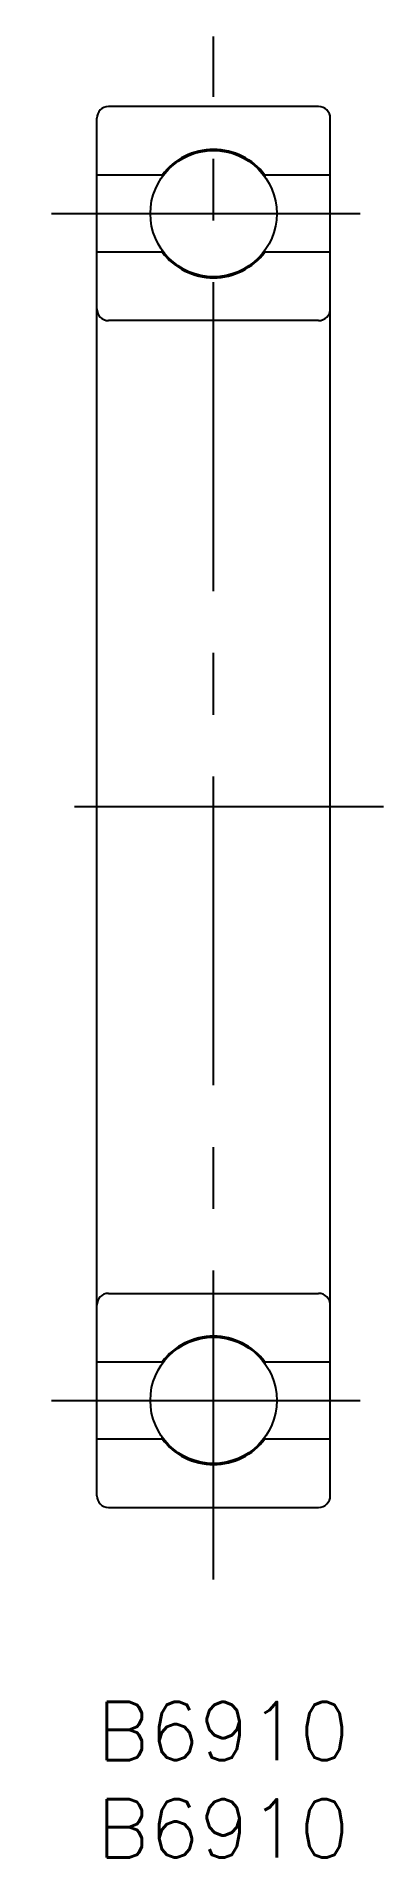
# Model space of a CAD drawing. Extents: x -3.1 to 14.7, y -8 to 85.6.
import ezdxf

# ---------------------------------------------------------------- set-up
doc = ezdxf.new("R2010")
doc.units = 0
doc.header["$LTSCALE"] = 0.5
doc.linetypes.add('CENTER', pattern=[50.8, 31.75, -6.35, 6.35, -6.35])
for name, color, linetype in [('MSM_CENTER', 1, 'CENTER'), ('MSM_CONTINUOUS', 7, 'CONTINUOUS'), ('MSM_PART_NUMBER', 7, 'CONTINUOUS')]:
    doc.layers.add(name, color=color, linetype=linetype)
doc.styles.get("Standard").update_dxf_attribs({"font": 'txt.shx', "height": 3, "bigfont": 'bigfont.shx'})

msp = doc.modelspace()

# ---------------------------------------------------------------- linework, layer by layer
at = {"layer": 'MSM_CENTER'}
for p, q in [((6, 6.293), (6, 85.605)), ((-2.333, 76.5), (13.814, 76.5)), ((14.739, 46), (-3.101, 46)), ((-2.333, 15.5), (13.814, 15.5))]:
    msp.add_line(p, q, dxfattribs=at)
at = {"layer": 'MSM_CONTINUOUS'}
for p, q in [((11.4, 82), (0.6, 82)), ((0, 10.6), (0, 81.4)), ((12, 10.6), (12, 81.4)), ((3.36, 78.48), (0, 78.48)), ((3.36, 78.48), (3.36, 78.387)), ((12, 78.48), (8.64, 78.48)), ((8.64, 78.48), (8.64, 78.387)), ((3.36, 74.52), (0, 74.52)), ((3.36, 74.52), (3.36, 74.613)), ((8.64, 74.52), (8.64, 74.613)), ((12, 74.52), (8.64, 74.52)), ((11.4, 71), (0.6, 71)), ((0.6, 21), (11.4, 21)), ((0, 17.48), (3.36, 17.48)), ((3.36, 17.48), (3.36, 17.387)), ((8.64, 17.48), (12, 17.48)), ((8.64, 17.48), (8.64, 17.387)), ((0, 13.52), (3.36, 13.52)), ((3.36, 13.52), (3.36, 13.613)), ((8.64, 13.52), (8.64, 13.613)), ((8.64, 13.52), (12, 13.52)), ((0.6, 10), (11.4, 10))]:
    msp.add_line(p, q, dxfattribs=at)
for centre in [(6, 76.5), (6, 15.5)]:
    msp.add_circle(centre, 3.245, dxfattribs=at)
for centre, radius, start, end in [((0.6, 81.4), 0.6, 90, 180), ((11.4, 81.4), 0.6, 0, 90), ((6, 76.5), 3.3, 36.8699, 143.1301), ((6, 76.5), 3.3, 216.8699, 323.1301), ((0.6, 71.6), 0.6, 180, 270), ((11.4, 71.6), 0.6, 270, 360), ((0.6, 20.4), 0.6, 90, 180), ((11.4, 20.4), 0.6, 0, 90), ((6, 15.5), 3.3, 36.8699, 143.1301), ((6, 15.5), 3.3, 216.8699, 323.1301), ((0.6, 10.6), 0.6, 180, 270), ((11.4, 10.6), 0.6, 270, 360)]:
    msp.add_arc(centre, radius, start, end, dxfattribs=at)

# ---------------------------------------------------------------- texts
at = {"layer": 'MSM_PART_NUMBER'}
for p in [(0, -3), (0, -8)]:
    msp.add_text('B6910', height=3, dxfattribs=at).set_placement(p)

doc.saveas('drawing.dxf')
